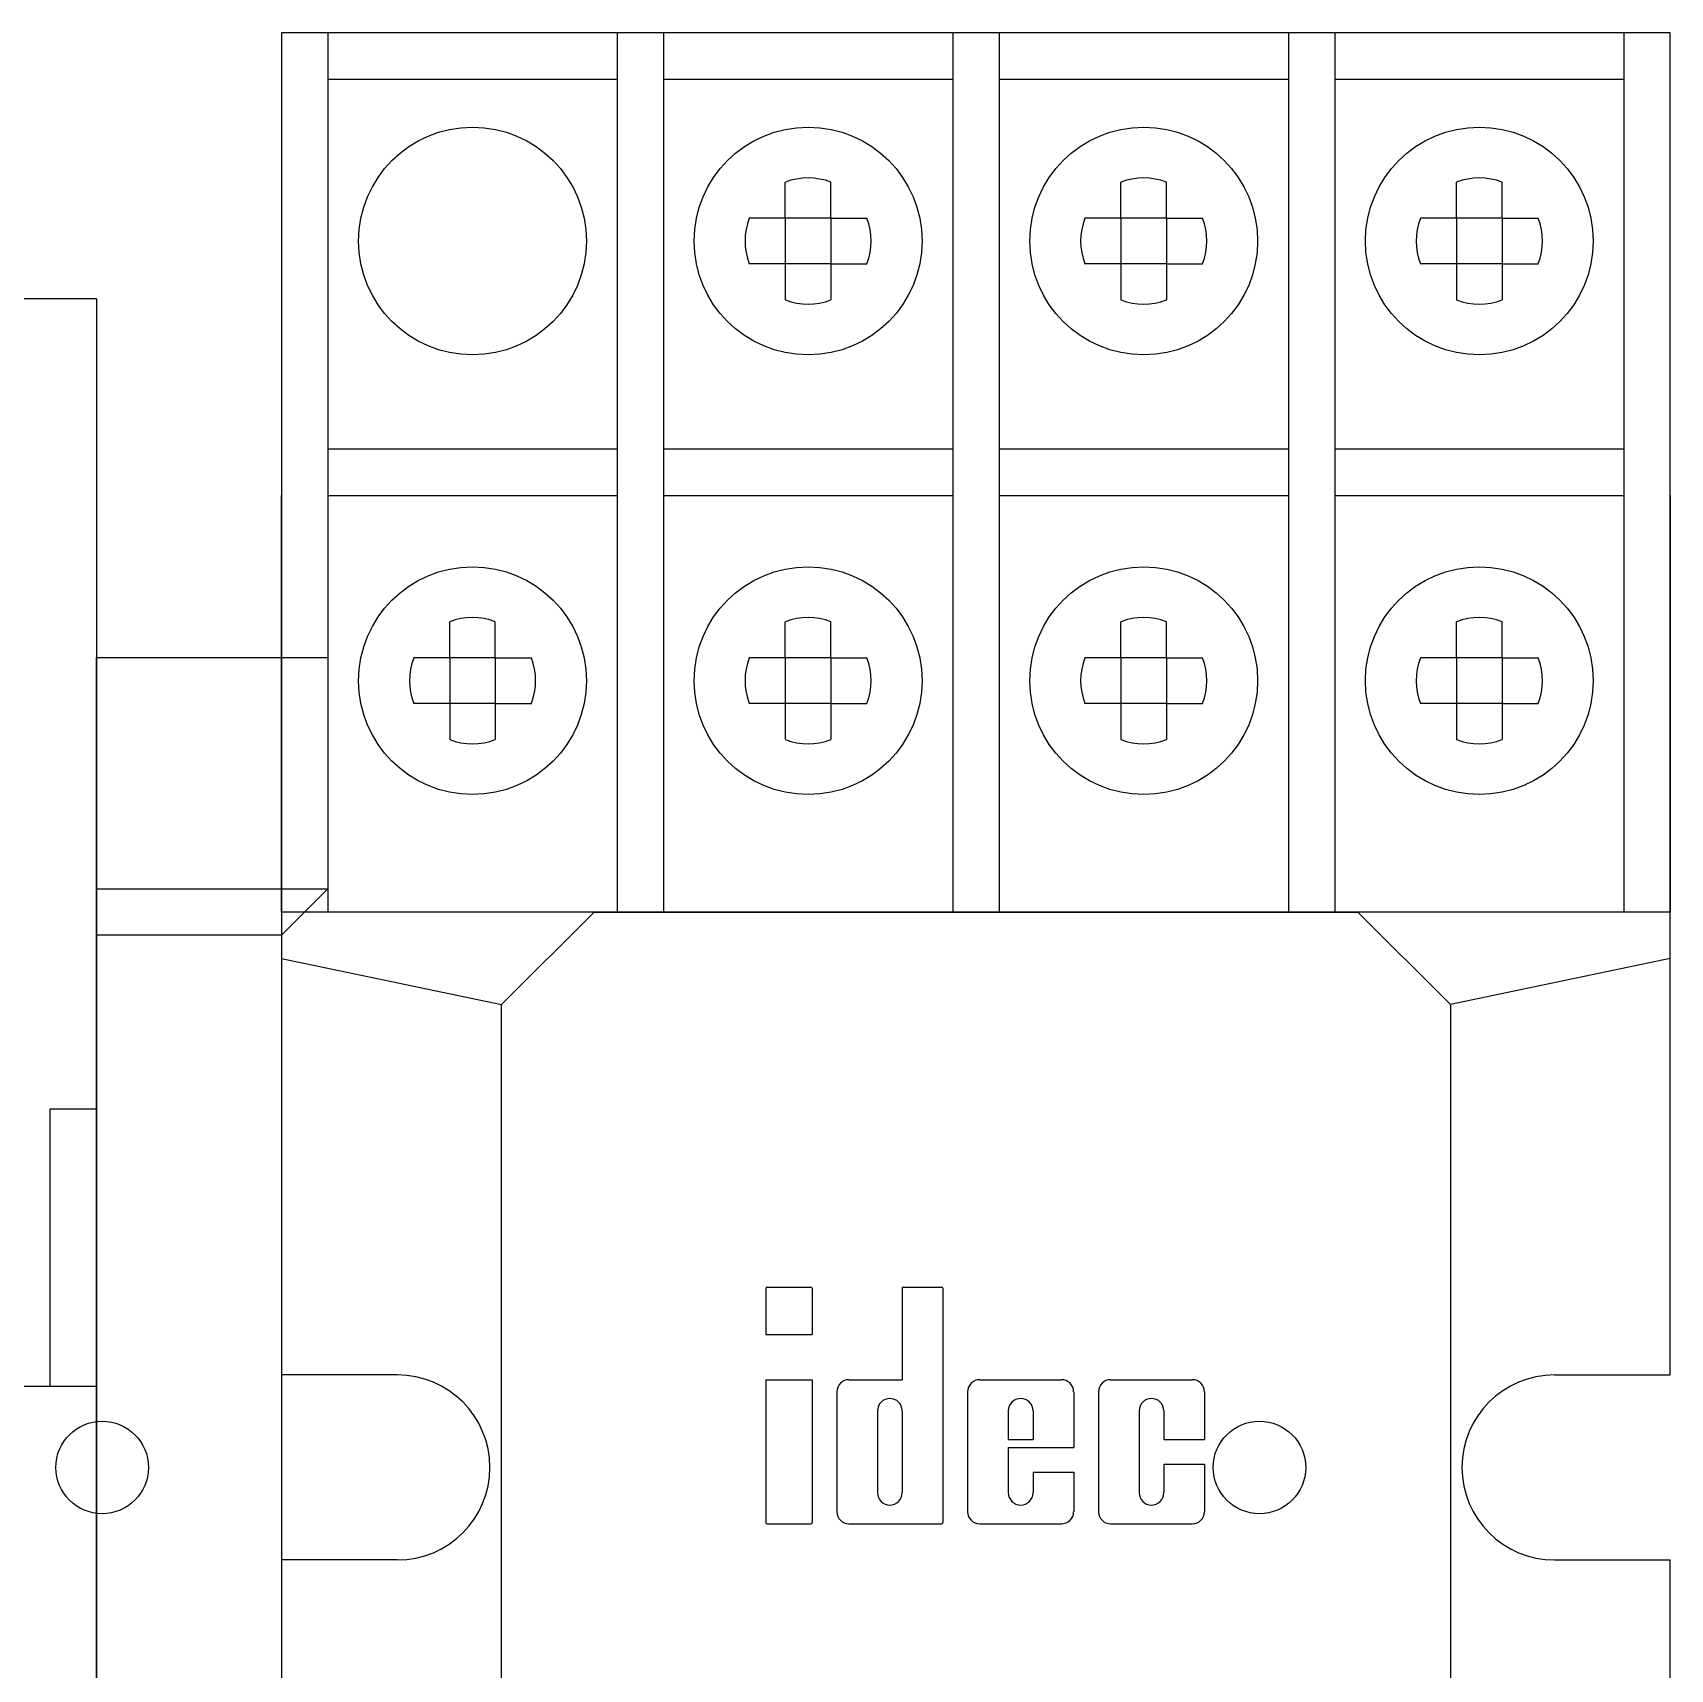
# Model space of a CAD drawing. Header units: millimetres. Extents: x 173893 to 258446, y -176540 to -123824.
# Drawn here: x 197258.05 to 197293.43, y -139282.55 to -139247.18 of the extents above; entities that cross this region are included whole.
import ezdxf

# ---------------------------------------------------------------- set-up
doc = ezdxf.new("R2010")
doc.units = ezdxf.units.MM
doc.header["$LTSCALE"] = 3
doc.linetypes.add('SOLID', pattern=[0])
doc.layers.add('1', color=3, linetype='Continuous')
doc.layers.add('LAYER1$C$L1', color=3, linetype='SOLID')

msp = doc.modelspace()

# ---------------------------------------------------------------- linework, layer by layer
for p, q in [((197264.426, -139247.185), (197264.426, -139266.185)), ((197270.676, -139247.185), (197270.676, -139266.185)), ((197271.676, -139247.185), (197271.676, -139266.185)), ((197277.926, -139247.185), (197277.926, -139266.185)), ((197278.926, -139247.185), (197278.926, -139266.185)), ((197285.176, -139247.185), (197285.176, -139266.185)), ((197286.176, -139247.185), (197286.176, -139266.185)), ((197292.426, -139247.185), (197292.426, -139266.185)), ((197270.676, -139256.185), (197264.426, -139256.185)), ((197277.926, -139256.185), (197271.676, -139256.185)), ((197285.176, -139256.185), (197278.926, -139256.185)), ((197292.426, -139256.185), (197286.176, -139256.185)), ((197293.426, -139266.185), (197263.426, -139266.185)), ((197265.926, -139276.185), (197263.426, -139276.185)), ((197290.926, -139276.185), (197293.426, -139276.185)), ((197263.426, -139278.185), (197263.426, -139278.185)), ((197293.426, -139278.185), (197293.426, -139278.185)), ((197265.926, -139280.185), (197263.426, -139280.185)), ((197290.926, -139280.185), (197293.426, -139280.185))]:
    msp.add_line(p, q)
at = {"color": 251, "linetype": 'Continuous', "true_color": 0x636466}
for p, q in [((197274.308, -139251.193), (197274.308, -139250.413)), ((197275.293, -139251.193), (197275.293, -139250.413)), ((197281.558, -139251.193), (197281.558, -139250.413)), ((197282.543, -139251.193), (197282.543, -139250.413)), ((197288.808, -139251.193), (197288.808, -139250.413)), ((197289.793, -139251.193), (197289.793, -139250.413)), ((197274.308, -139251.193), (197273.529, -139251.193)), ((197275.293, -139251.193), (197274.308, -139251.193)), ((197274.308, -139251.193), (197274.308, -139252.177)), ((197275.293, -139251.193), (197276.072, -139251.193)), ((197275.293, -139251.193), (197275.293, -139252.177)), ((197281.558, -139251.193), (197280.779, -139251.193)), ((197282.543, -139251.193), (197281.558, -139251.193)), ((197281.558, -139251.193), (197281.558, -139252.177)), ((197282.543, -139251.193), (197283.322, -139251.193)), ((197282.543, -139251.193), (197282.543, -139252.177)), ((197288.808, -139251.193), (197288.029, -139251.193)), ((197289.793, -139251.193), (197288.808, -139251.193)), ((197288.808, -139251.193), (197288.808, -139252.177)), ((197289.793, -139251.193), (197290.572, -139251.193)), ((197289.793, -139251.193), (197289.793, -139252.177)), ((197274.308, -139252.177), (197273.529, -139252.177)), ((197275.293, -139252.177), (197274.308, -139252.177)), ((197274.308, -139252.177), (197274.308, -139252.956)), ((197275.293, -139252.177), (197275.293, -139252.956)), ((197275.293, -139252.177), (197276.072, -139252.177)), ((197281.558, -139252.177), (197280.779, -139252.177)), ((197282.543, -139252.177), (197281.558, -139252.177)), ((197281.558, -139252.177), (197281.558, -139252.956)), ((197282.543, -139252.177), (197282.543, -139252.956)), ((197282.543, -139252.177), (197283.322, -139252.177)), ((197288.808, -139252.177), (197288.029, -139252.177)), ((197288.808, -139252.177), (197288.808, -139252.956)), ((197289.793, -139252.177), (197288.808, -139252.177)), ((197289.793, -139252.177), (197290.572, -139252.177)), ((197289.793, -139252.177), (197289.793, -139252.956)), ((197267.058, -139260.693), (197267.058, -139259.913)), ((197268.043, -139260.693), (197268.043, -139259.913)), ((197274.308, -139260.693), (197274.308, -139259.913)), ((197275.293, -139260.693), (197275.293, -139259.913)), ((197281.558, -139260.693), (197281.558, -139259.913)), ((197282.543, -139260.693), (197282.543, -139259.913)), ((197288.808, -139260.693), (197288.808, -139259.913)), ((197289.793, -139260.693), (197289.793, -139259.913)), ((197267.058, -139260.693), (197266.279, -139260.693)), ((197267.058, -139260.693), (197267.058, -139261.677)), ((197268.043, -139260.693), (197267.058, -139260.693)), ((197268.043, -139260.693), (197268.822, -139260.693)), ((197268.043, -139260.693), (197268.043, -139261.677)), ((197274.308, -139260.693), (197273.529, -139260.693)), ((197275.293, -139260.693), (197274.308, -139260.693)), ((197274.308, -139260.693), (197274.308, -139261.677)), ((197275.293, -139260.693), (197276.072, -139260.693)), ((197275.293, -139260.693), (197275.293, -139261.677)), ((197281.558, -139260.693), (197280.779, -139260.693)), ((197282.543, -139260.693), (197281.558, -139260.693)), ((197281.558, -139260.693), (197281.558, -139261.677)), ((197282.543, -139260.693), (197283.322, -139260.693)), ((197282.543, -139260.693), (197282.543, -139261.677)), ((197288.808, -139260.693), (197288.029, -139260.693)), ((197288.808, -139260.693), (197288.808, -139261.677)), ((197289.793, -139260.693), (197288.808, -139260.693)), ((197289.793, -139260.693), (197290.572, -139260.693)), ((197289.793, -139260.693), (197289.793, -139261.677)), ((197267.058, -139261.677), (197266.279, -139261.677)), ((197267.058, -139261.677), (197267.058, -139262.456)), ((197268.043, -139261.677), (197267.058, -139261.677)), ((197268.043, -139261.677), (197268.043, -139262.456)), ((197268.043, -139261.677), (197268.822, -139261.677)), ((197274.308, -139261.677), (197273.529, -139261.677)), ((197275.293, -139261.677), (197274.308, -139261.677)), ((197274.308, -139261.677), (197274.308, -139262.456)), ((197275.293, -139261.677), (197275.293, -139262.456)), ((197275.293, -139261.677), (197276.072, -139261.677)), ((197281.558, -139261.677), (197280.779, -139261.677)), ((197282.543, -139261.677), (197281.558, -139261.677)), ((197281.558, -139261.677), (197281.558, -139262.456)), ((197282.543, -139261.677), (197282.543, -139262.456)), ((197282.543, -139261.677), (197283.322, -139261.677)), ((197288.808, -139261.677), (197288.029, -139261.677)), ((197288.808, -139261.677), (197288.808, -139262.456)), ((197289.793, -139261.677), (197288.808, -139261.677)), ((197289.793, -139261.677), (197290.572, -139261.677)), ((197289.793, -139261.677), (197289.793, -139262.456))]:
    msp.add_line(p, q, dxfattribs=at)
at = {"color": 4}
for p, q in [((197263.426, -139267.185), (197268.176, -139268.185)), ((197293.426, -139267.185), (197288.676, -139268.185))]:
    msp.add_line(p, q, dxfattribs=at)
at = {"elevation": 0}
for points in [[(197293.426, -139276.185), (197293.426, -139247.185), (197263.426, -139247.185), (197263.426, -139276.185)], [(197264.426, -139248.185), (197270.676, -139248.185)], [(197271.676, -139248.185), (197277.926, -139248.185)], [(197278.926, -139248.185), (197285.176, -139248.185)], [(197286.176, -139248.185), (197292.426, -139248.185)], [(197293.426, -139257.185), (197293.426, -139266.185), (197263.426, -139266.185), (197263.426, -139257.185)], [(197264.426, -139257.185), (197270.676, -139257.185)], [(197271.676, -139257.185), (197277.926, -139257.185)], [(197278.926, -139257.185), (197285.176, -139257.185)], [(197286.176, -139257.185), (197292.426, -139257.185)], [(197263.426, -139280.185), (197263.426, -139309.185), (197293.426, -139309.185), (197293.426, -139280.185)]]:
    msp.add_lwpolyline(points, dxfattribs=at)
at = {"color": 4, "elevation": 0}
msp.add_lwpolyline([(197270.176, -139266.185), (197286.676, -139266.185), (197288.676, -139268.185), (197288.676, -139288.185), (197286.676, -139290.185), (197270.176, -139290.185), (197268.176, -139288.185), (197268.176, -139268.185)], close=True, dxfattribs=at)
at = {"color": 251, "linetype": 'Continuous', "true_color": 0x636466}
for centre in [(197267.551, -139251.685), (197274.801, -139251.685), (197282.051, -139251.685), (197289.301, -139251.685), (197267.551, -139261.185), (197274.801, -139261.185), (197282.051, -139261.185), (197289.301, -139261.185)]:
    msp.add_circle(centre, 2.461, dxfattribs=at)
for centre in [(197259.551, -139278.185), (197284.551, -139278.185)]:
    msp.add_circle(centre, 1)
for centre, start, end in [((197274.801, -139251.685), 68.8377, 111.1623), ((197282.051, -139251.685), 68.8377, 111.1623), ((197289.301, -139251.685), 68.8377, 111.1623), ((197274.801, -139251.685), 158.8377, 201.1623), ((197274.801, -139251.685), 338.8377, 21.1623), ((197282.051, -139251.685), 158.8377, 201.1623), ((197282.051, -139251.685), 338.8377, 21.1623), ((197289.301, -139251.685), 158.8377, 201.1623), ((197289.301, -139251.685), 338.8377, 21.1623), ((197274.801, -139251.685), 248.8377, 291.1623), ((197282.051, -139251.685), 248.8377, 291.1623), ((197289.301, -139251.685), 248.8377, 291.1623), ((197267.551, -139261.185), 68.8377, 111.1623), ((197274.801, -139261.185), 68.8377, 111.1623), ((197282.051, -139261.185), 68.8377, 111.1623), ((197289.301, -139261.185), 68.8377, 111.1623), ((197267.551, -139261.185), 158.8377, 201.1623), ((197267.551, -139261.185), 338.8377, 21.1623), ((197274.801, -139261.185), 158.8377, 201.1623), ((197274.801, -139261.185), 338.8377, 21.1623), ((197282.051, -139261.185), 158.8377, 201.1623), ((197282.051, -139261.185), 338.8377, 21.1623), ((197289.301, -139261.185), 158.8377, 201.1623), ((197289.301, -139261.185), 338.8377, 21.1623), ((197267.551, -139261.185), 248.8377, 291.1623), ((197274.801, -139261.185), 248.8377, 291.1623), ((197282.051, -139261.185), 248.8377, 291.1623), ((197289.301, -139261.185), 248.8377, 291.1623)]:
    msp.add_arc(centre, 1.363, start, end, dxfattribs=at)
for centre, start, end in [((197265.926, -139278.185), 270, 90), ((197290.926, -139278.185), 90, 270)]:
    msp.add_arc(centre, 2, start, end)
at = {"layer": '1', "color": 7}
for p, q in [((197259.426, -139252.935), (197249.926, -139252.935)), ((197259.426, -139252.935), (197259.426, -139303.435)), ((197259.426, -139260.685), (197264.426, -139260.685)), ((197259.426, -139295.685), (197259.426, -139260.685)), ((197264.426, -139260.685), (197264.426, -139265.685)), ((197259.426, -139265.685), (197264.426, -139265.685)), ((197264.426, -139265.685), (197263.426, -139266.685)), ((197263.426, -139266.685), (197259.426, -139266.685)), ((197263.426, -139266.685), (197263.426, -139289.685)), ((197258.426, -139276.435), (197258.426, -139270.435)), ((197258.426, -139270.435), (197259.426, -139270.435)), ((197259.426, -139276.435), (197249.926, -139276.435))]:
    msp.add_line(p, q, dxfattribs=at)
at = {"layer": 'LAYER1$C$L1', "color": 4}
for p, q in [((197273.89, -139274.314), (197273.89, -139275.313)), ((197273.917, -139274.287), (197274.859, -139274.287)), ((197274.886, -139274.314), (197274.886, -139275.313)), ((197276.834, -139274.314), (197276.834, -139276.289)), ((197276.861, -139274.287), (197277.685, -139274.287)), ((197277.712, -139274.314), (197277.712, -139279.377)), ((197273.89, -139275.313), (197274.886, -139275.313)), ((197273.89, -139276.289), (197273.89, -139279.377)), ((197273.89, -139276.289), (197274.886, -139276.289)), ((197274.886, -139276.289), (197274.886, -139279.377)), ((197275.683, -139276.289), (197276.834, -139276.289)), ((197278.509, -139276.289), (197280.275, -139276.289)), ((197281.335, -139276.289), (197283.101, -139276.289)), ((197275.421, -139276.551), (197275.421, -139279.142)), ((197278.247, -139276.551), (197278.247, -139279.142)), ((197280.538, -139276.551), (197280.538, -139277.756)), ((197281.073, -139276.551), (197281.073, -139279.142)), ((197283.363, -139276.551), (197283.363, -139277.579)), ((197276.299, -139276.963), (197276.299, -139278.73)), ((197276.834, -139276.963), (197276.834, -139278.73)), ((197279.125, -139276.963), (197279.125, -139277.584)), ((197279.66, -139276.963), (197279.66, -139277.584)), ((197281.951, -139276.963), (197281.951, -139278.73)), ((197282.485, -139276.963), (197282.485, -139277.579)), ((197279.125, -139277.584), (197279.66, -139277.584)), ((197282.485, -139277.579), (197283.363, -139277.579)), ((197279.125, -139277.756), (197279.125, -139278.73)), ((197279.125, -139277.756), (197280.538, -139277.756)), ((197279.66, -139278.291), (197280.538, -139278.291)), ((197279.66, -139278.291), (197279.66, -139278.73)), ((197280.538, -139278.291), (197280.538, -139279.142)), ((197282.485, -139278.114), (197283.363, -139278.114)), ((197282.485, -139278.114), (197282.485, -139278.73)), ((197283.363, -139278.114), (197283.363, -139279.142)), ((197273.917, -139279.404), (197274.859, -139279.404)), ((197275.683, -139279.404), (197277.685, -139279.404)), ((197278.509, -139279.404), (197280.275, -139279.404)), ((197281.335, -139279.404), (197283.101, -139279.404))]:
    msp.add_line(p, q, dxfattribs=at)
for centre, radius, start, end in [((197273.917, -139274.314), 0.0269, 89.9999, 180), ((197274.859, -139274.314), 0.0269, 0, 89.9999), ((197276.861, -139274.314), 0.0269, 89.9999, 180), ((197277.685, -139274.314), 0.0269, 0, 89.9999), ((197275.683, -139276.551), 0.262, 89.9999, 180), ((197278.509, -139276.551), 0.262, 89.9999, 180), ((197280.275, -139276.551), 0.262, 0, 89.9999), ((197281.335, -139276.551), 0.262, 89.9999, 180), ((197283.101, -139276.551), 0.262, 0, 89.9999), ((197276.566, -139276.963), 0.267, 0, 180), ((197279.392, -139276.963), 0.267, 0, 180), ((197282.218, -139276.963), 0.267, 0, 180), ((197276.566, -139278.73), 0.267, 180, 360), ((197279.392, -139278.73), 0.267, 180, 360), ((197282.218, -139278.73), 0.267, 180, 360), ((197275.683, -139279.142), 0.262, 180, 270), ((197278.509, -139279.142), 0.262, 180, 270), ((197280.275, -139279.142), 0.262, 270.0001, 0), ((197281.335, -139279.142), 0.262, 180, 270), ((197283.101, -139279.142), 0.262, 270.0001, 0), ((197273.917, -139279.377), 0.0269, 180, 270), ((197274.859, -139279.377), 0.0269, 270.0001, 0), ((197277.685, -139279.377), 0.0269, 270.0001, 0)]:
    msp.add_arc(centre, radius, start, end, dxfattribs=at)

doc.saveas('drawing.dxf')
